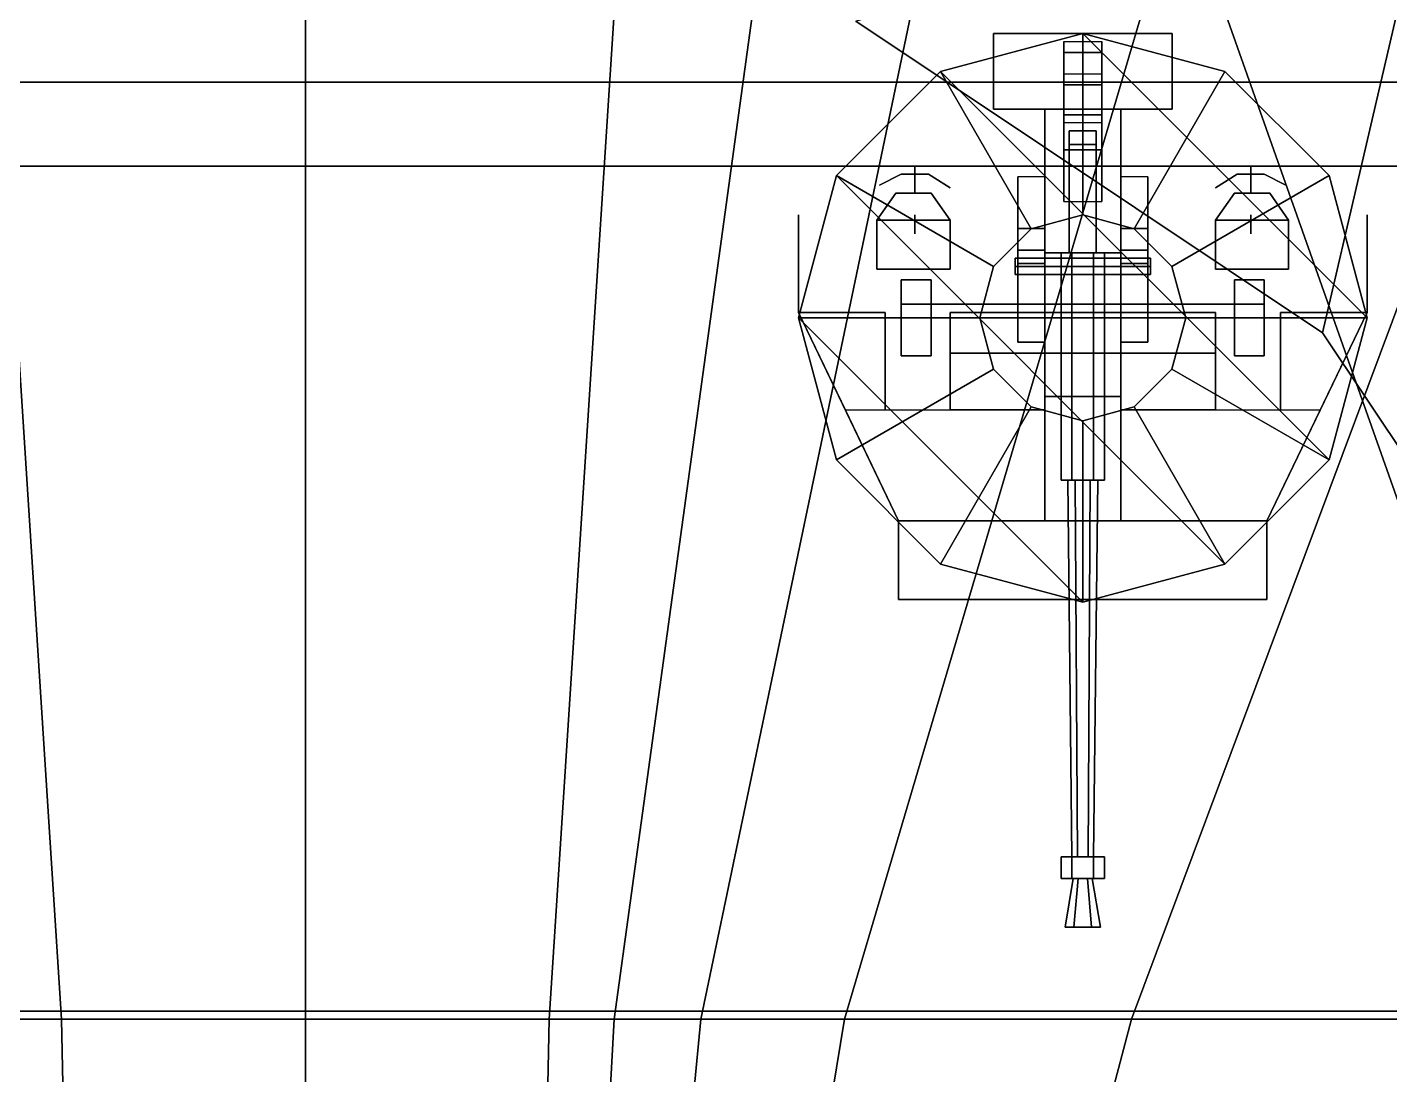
# Model space of a CAD drawing. Header units: millimetres. Extents: x -15 to 15, y -108 to 101.
# Drawn here: x -1.03 to 4, y -44.87 to -41.01 of the extents above; entities that cross this region are included whole.
import ezdxf

# ---------------------------------------------------------------- set-up
doc = ezdxf.new("R2010")
doc.units = ezdxf.units.MM
for name, color, linetype in [('citadelle', 3, 'Continuous'), ('gun', 1, 'Continuous'), ('sleeve', 5, 'Continuous'), ('superstructure', 4, 'Continuous'), ('turret', 2, 'Continuous')]:
    doc.layers.add(name, color=color, linetype=linetype)

msp = doc.modelspace()

# ---------------------------------------------------------------- linework, layer by layer
for points in [[(-1.96, -38.78, -9.34), (-1.28, -38.78, -9.44), (-0.9, -44.67, -9.44), (-1.14, -44.67, -9.34)], [(-1.28, -38.78, -9.44), (0, -38.78, -9.55), (0, -44.67, -9.55), (-0.9, -44.67, -9.44)], [(0.9, -44.67, -9.44), (0, -44.67, -9.55), (0, -38.78, -9.55), (1.28, -38.78, -9.44)], [(1.14, -44.67, -9.34), (0.9, -44.67, -9.44), (1.28, -38.78, -9.44), (1.95, -38.78, -9.34)], [(1.46, -44.67, -9.21), (1.14, -44.67, -9.34), (1.95, -38.78, -9.34), (2.69, -38.78, -9.21)], [(1.99, -44.67, -9), (1.46, -44.67, -9.21), (2.69, -38.78, -9.21), (3.73, -38.78, -9)], [(3.05, -44.67, -8.63), (1.99, -44.67, -9), (3.73, -38.78, -9), (5.25, -38.78, -8.63)], [(4.38, -44.67, -8.17), (3.05, -44.67, -8.63), (5.25, -38.78, -8.63), (6.61, -38.78, -8.17)], [(-1.99, -44.67, -9), (-1.46, -44.67, -9.21), (-0.9, -50.51, -9.04), (-1.03, -50.51, -8.83)], [(-1.46, -44.67, -9.21), (-1.14, -44.67, -9.34), (-0.82, -50.51, -9.26), (-0.9, -50.51, -9.04)], [(-1.14, -44.67, -9.34), (-0.9, -44.67, -9.44), (-0.78, -50.51, -9.44), (-0.82, -50.51, -9.26)], [(-0.9, -44.67, -9.44), (0, -44.67, -9.55), (0, -50.51, -9.55), (-0.78, -50.51, -9.44)], [(0.78, -50.51, -9.44), (0, -50.51, -9.55), (0, -44.67, -9.55), (0.9, -44.67, -9.44)], [(0.82, -50.51, -9.26), (0.78, -50.51, -9.44), (0.9, -44.67, -9.44), (1.14, -44.67, -9.34)], [(0.9, -50.51, -9.04), (0.82, -50.51, -9.26), (1.14, -44.67, -9.34), (1.46, -44.67, -9.21)], [(1.03, -50.51, -8.83), (0.9, -50.51, -9.04), (1.46, -44.67, -9.21), (1.99, -44.67, -9)], [(1.51, -50.51, -8.36), (1.03, -50.51, -8.83), (1.99, -44.67, -9), (3.05, -44.67, -8.63)], [(1.83, -50.51, -8.17), (1.51, -50.51, -8.36), (3.05, -44.67, -8.63), (4.38, -44.67, -8.17)], [(4.2, -50.51, -7.18), (1.83, -50.51, -8.17), (4.38, -44.67, -8.17), (5.83, -44.67, -7.56)]]:
    msp.add_3dface(points)
at = {"layer": 'citadelle'}
for points in [[(11.23, -40.04, 4.59), (-11.23, -40.04, 4.59), (-10.25, -41.21, 4.59), (10.25, -41.21, 4.59)], [(10.25, -41.21, 4.59), (-10.25, -41.21, 4.59), (-10.21, -41.52, 4.59), (10.21, -41.52, 4.59)], [(10.21, -41.52, 4.59), (-10.21, -41.52, 4.59), (-9.16, -47.56, 4.59), (9.16, -47.56, 4.59)]]:
    msp.add_3dface(points, dxfattribs=at)
at = {"layer": 'gun'}
for points in [[(2.83, -44.07, 9.82), (2.85, -44.07, 9.8546), (2.8425, -42.68, 9.8676), (2.815, -42.68, 9.82)], [(2.85, -44.07, 9.7854), (2.83, -44.07, 9.82), (2.815, -42.68, 9.82), (2.8425, -42.68, 9.7724)], [(2.85, -44.07, 9.8546), (2.89, -44.07, 9.8546), (2.8975, -42.68, 9.8676), (2.8425, -42.68, 9.8676)], [(2.89, -44.07, 9.7854), (2.85, -44.07, 9.7854), (2.8425, -42.68, 9.7724), (2.8975, -42.68, 9.7724)], [(2.89, -44.07, 9.8546), (2.91, -44.07, 9.82), (2.925, -42.68, 9.82), (2.8975, -42.68, 9.8676)], [(2.91, -44.07, 9.82), (2.89, -44.07, 9.7854), (2.8975, -42.68, 9.7724), (2.925, -42.68, 9.82)], [(2.91, -44.07, 9.7507), (2.83, -44.07, 9.7507), (2.79, -44.07, 9.82), (2.95, -44.07, 9.82)], [(2.95, -44.07, 9.82), (2.79, -44.07, 9.82), (2.83, -44.07, 9.8893), (2.91, -44.07, 9.8893)], [(2.79, -44.07, 9.82), (2.83, -44.07, 9.7507), (2.83, -44.15, 9.7507), (2.79, -44.15, 9.82)], [(2.83, -44.07, 9.8893), (2.79, -44.07, 9.82), (2.79, -44.15, 9.82), (2.83, -44.15, 9.8893)], [(2.83, -44.07, 9.7507), (2.91, -44.07, 9.7507), (2.91, -44.15, 9.7507), (2.83, -44.15, 9.7507)], [(2.91, -44.07, 9.8893), (2.83, -44.07, 9.8893), (2.83, -44.15, 9.8893), (2.91, -44.15, 9.8893)], [(2.91, -44.07, 9.7507), (2.95, -44.07, 9.82), (2.95, -44.15, 9.82), (2.91, -44.15, 9.7507)], [(2.95, -44.07, 9.82), (2.91, -44.07, 9.8893), (2.91, -44.15, 9.8893), (2.95, -44.15, 9.82)], [(2.95, -44.15, 9.82), (2.79, -44.15, 9.82), (2.83, -44.15, 9.7507), (2.91, -44.15, 9.7507)], [(2.91, -44.15, 9.8893), (2.83, -44.15, 9.8893), (2.79, -44.15, 9.82), (2.95, -44.15, 9.82)], [(2.835, -44.15, 9.82), (2.8525, -44.15, 9.7897), (2.8375, -44.33, 9.7637), (2.805, -44.33, 9.82)], [(2.8525, -44.15, 9.8503), (2.835, -44.15, 9.82), (2.805, -44.33, 9.82), (2.8375, -44.33, 9.8763)], [(2.8525, -44.15, 9.7897), (2.8875, -44.15, 9.7897), (2.9025, -44.33, 9.7637), (2.8375, -44.33, 9.7637)], [(2.8875, -44.15, 9.8503), (2.8525, -44.15, 9.8503), (2.8375, -44.33, 9.8763), (2.9025, -44.33, 9.8763)], [(2.8875, -44.15, 9.7897), (2.905, -44.15, 9.82), (2.935, -44.33, 9.82), (2.9025, -44.33, 9.7637)], [(2.905, -44.15, 9.82), (2.8875, -44.15, 9.8503), (2.9025, -44.33, 9.8763), (2.935, -44.33, 9.82)], [(2.935, -44.33, 9.82), (2.805, -44.33, 9.82), (2.8375, -44.33, 9.7637), (2.9025, -44.33, 9.7637)], [(2.9025, -44.33, 9.8763), (2.8375, -44.33, 9.8763), (2.805, -44.33, 9.82), (2.935, -44.33, 9.82)]]:
    msp.add_3dface(points, dxfattribs=at)
at = {"layer": 'sleeve'}
for points in [[(2.54, -41.03, 9.57), (2.54, -41.31, 9.57), (2.54, -41.31, 9.93), (2.54, -41.03, 9.93)], [(3.2, -41.03, 9.93), (3.2, -41.03, 9.57), (2.54, -41.03, 9.57), (2.54, -41.03, 9.93)], [(3.2, -41.03, 9.57), (3.2, -41.31, 9.57), (2.54, -41.31, 9.57), (2.54, -41.03, 9.57)], [(2.54, -41.03, 9.93), (2.54, -41.31, 9.93), (3.2, -41.31, 9.93), (3.2, -41.03, 9.93)], [(3.2, -41.31, 9.93), (3.2, -41.31, 9.57), (3.2, -41.03, 9.57), (3.2, -41.03, 9.93)], [(2.94, -41.06, 9.57), (2.94, -41.1, 9.36), (2.8, -41.1, 9.36), (2.8, -41.06, 9.57)], [(2.8, -41.1, 9.36), (2.8, -41.21, 9.41), (2.8, -41.18, 9.57), (2.8, -41.06, 9.57)], [(2.94, -41.18, 9.57), (2.94, -41.21, 9.41), (2.94, -41.1, 9.36), (2.94, -41.06, 9.57)], [(2.94, -41.1, 9.36), (2.94, -41.22, 9.15), (2.8, -41.22, 9.15), (2.8, -41.1, 9.36)], [(2.8, -41.22, 9.15), (2.8, -41.33, 9.2), (2.8, -41.21, 9.41), (2.8, -41.1, 9.36)], [(2.94, -41.21, 9.41), (2.94, -41.33, 9.2), (2.94, -41.22, 9.15), (2.94, -41.1, 9.36)], [(2.8, -41.18, 9.57), (2.8, -41.21, 9.41), (2.94, -41.21, 9.41), (2.94, -41.18, 9.57)], [(2.8, -41.21, 9.41), (2.8, -41.33, 9.2), (2.94, -41.33, 9.2), (2.94, -41.21, 9.41)], [(2.94, -41.22, 9.15), (2.94, -41.33, 9.03), (2.8, -41.33, 9.03), (2.8, -41.22, 9.15)], [(2.8, -41.33, 9.03), (2.8, -41.46, 9.08), (2.8, -41.33, 9.2), (2.8, -41.22, 9.15)], [(2.94, -41.33, 9.2), (2.94, -41.46, 9.08), (2.94, -41.33, 9.03), (2.94, -41.22, 9.15)], [(2.54, -41.31, 9.93), (2.54, -41.31, 9.57), (3.2, -41.31, 9.57), (3.2, -41.31, 9.93)], [(2.73, -41.31, 9.62), (2.73, -41.84, 9.62), (2.73, -41.84, 9.89), (2.73, -41.31, 9.89)], [(3.01, -41.31, 9.62), (3.01, -41.84, 9.62), (2.73, -41.84, 9.62), (2.73, -41.31, 9.62)], [(2.73, -41.31, 9.89), (2.73, -41.84, 9.89), (3.01, -41.84, 9.89), (3.01, -41.31, 9.89)], [(2.94, -41.33, 9.03), (2.94, -41.36, 9), (2.8, -41.36, 9), (2.8, -41.33, 9.03)], [(2.8, -41.47, 8.93), (2.8, -41.65, 8.98), (2.8, -41.46, 9.08), (2.8, -41.33, 9.03)], [(2.8, -41.33, 9.2), (2.8, -41.46, 9.08), (2.94, -41.46, 9.08), (2.94, -41.33, 9.2)], [(2.94, -41.46, 9.08), (2.94, -41.65, 8.98), (2.94, -41.47, 8.93), (2.94, -41.33, 9.03)], [(3.01, -41.84, 9.89), (3.01, -41.84, 9.62), (3.01, -41.31, 9.62), (3.01, -41.31, 9.89)], [(2.92, -41.39, 9.98), (2.92, -41.39, 9.89), (2.82, -41.39, 9.89), (2.82, -41.39, 9.98)], [(2.82, -41.39, 9.98), (2.82, -41.44, 10.11), (2.92, -41.44, 10.11), (2.92, -41.39, 9.98)], [(2.82, -41.39, 9.89), (2.82, -41.44, 9.89), (2.82, -41.44, 10.11), (2.82, -41.39, 9.98)], [(2.92, -41.44, 10.11), (2.92, -41.44, 9.89), (2.92, -41.39, 9.89), (2.92, -41.39, 9.98)], [(2.82, -41.44, 10.11), (2.82, -41.84, 9.95), (2.92, -41.84, 9.95), (2.92, -41.44, 10.11)], [(2.82, -41.44, 9.89), (2.82, -41.84, 9.89), (2.82, -41.84, 9.95), (2.82, -41.44, 10.11)], [(2.92, -41.84, 9.95), (2.92, -41.84, 9.89), (2.92, -41.44, 9.89), (2.92, -41.44, 10.11)], [(2.8, -41.46, 9.08), (2.8, -41.65, 8.98), (2.94, -41.65, 8.98), (2.94, -41.46, 9.08)], [(2.73, -41.84, 9.62), (2.73, -42.37, 9.62), (2.73, -42.37, 9.75), (2.73, -41.84, 9.75)], [(2.73, -41.84, 9.89), (2.73, -41.84, 9.62), (3.01, -41.84, 9.62), (3.01, -41.84, 9.89)], [(3.01, -41.84, 9.62), (3.01, -42.37, 9.62), (2.73, -42.37, 9.62), (2.73, -41.84, 9.62)], [(2.73, -41.84, 9.75), (2.73, -42.37, 9.75), (3.01, -42.37, 9.75), (3.01, -41.84, 9.75)], [(2.79, -41.84, 9.82), (2.83, -41.84, 9.7507), (2.83, -42.68, 9.7507), (2.79, -42.68, 9.82)], [(2.83, -41.84, 9.8893), (2.79, -41.84, 9.82), (2.79, -42.68, 9.82), (2.83, -42.68, 9.8893)], [(2.82, -41.84, 9.95), (2.82, -41.84, 9.89), (2.92, -41.84, 9.89), (2.92, -41.84, 9.95)], [(2.83, -41.84, 9.7507), (2.91, -41.84, 9.7507), (2.91, -42.68, 9.7507), (2.83, -42.68, 9.7507)], [(2.91, -41.84, 9.8893), (2.83, -41.84, 9.8893), (2.83, -42.68, 9.8893), (2.91, -42.68, 9.8893)], [(2.91, -41.84, 9.7507), (2.95, -41.84, 9.82), (2.95, -42.68, 9.82), (2.91, -42.68, 9.7507)], [(2.95, -41.84, 9.82), (2.91, -41.84, 9.8893), (2.91, -42.68, 9.8893), (2.95, -42.68, 9.82)], [(3.01, -42.37, 9.75), (3.01, -42.37, 9.62), (3.01, -41.84, 9.62), (3.01, -41.84, 9.75)], [(2.62, -41.92, 9.75), (2.62, -41.89, 9.78), (2.62, -41.86, 9.75), (2.62, -41.89, 9.72)], [(3.12, -41.86, 9.75), (3.12, -41.89, 9.72), (2.62, -41.89, 9.72), (2.62, -41.86, 9.75)], [(3.12, -41.89, 9.78), (3.12, -41.86, 9.75), (2.62, -41.86, 9.75), (2.62, -41.89, 9.78)], [(3.12, -41.89, 9.72), (3.12, -41.92, 9.75), (2.62, -41.92, 9.75), (2.62, -41.89, 9.72)], [(3.12, -41.92, 9.75), (3.12, -41.89, 9.78), (2.62, -41.89, 9.78), (2.62, -41.92, 9.75)], [(3.12, -41.89, 9.72), (3.12, -41.86, 9.75), (3.12, -41.89, 9.78), (3.12, -41.92, 9.75)], [(2.31, -41.94, 10.04), (2.31, -41.94, 9.91), (2.2, -41.94, 9.91), (2.2, -41.94, 10.04)], [(2.2, -41.94, 10.04), (2.2, -41.94, 9.91), (2.2, -42.22, 9.91), (2.2, -42.22, 10.04)], [(2.2, -41.94, 9.91), (2.31, -41.94, 9.91), (2.31, -42.22, 9.91), (2.2, -42.22, 9.91)], [(2.2, -42.22, 10.04), (2.31, -42.22, 10.04), (2.31, -41.94, 10.04), (2.2, -41.94, 10.04)], [(2.31, -42.22, 10.04), (2.31, -42.22, 9.91), (2.31, -41.94, 9.91), (2.31, -41.94, 10.04)], [(3.43, -41.94, 9.91), (3.54, -41.94, 9.91), (3.54, -42.22, 9.91), (3.43, -42.22, 9.91)], [(3.43, -41.94, 10.04), (3.43, -41.94, 9.91), (3.43, -42.22, 9.91), (3.43, -42.22, 10.04)], [(3.43, -42.22, 10.04), (3.54, -42.22, 10.04), (3.54, -41.94, 10.04), (3.43, -41.94, 10.04)], [(3.54, -41.94, 10.04), (3.54, -41.94, 9.91), (3.43, -41.94, 9.91), (3.43, -41.94, 10.04)], [(3.54, -42.22, 10.04), (3.54, -42.22, 9.91), (3.54, -41.94, 9.91), (3.54, -41.94, 10.04)], [(2.2, -42.03, 9.91), (2.2, -42.03, 9.86), (2.2, -42.08, 9.86), (2.2, -42.08, 9.91)], [(2.2, -42.03, 9.86), (3.54, -42.03, 9.86), (3.54, -42.08, 9.86), (2.2, -42.08, 9.86)], [(3.54, -42.03, 9.91), (3.54, -42.03, 9.86), (2.2, -42.03, 9.86), (2.2, -42.03, 9.91)], [(2.31, -42.08, 9.91), (3.43, -42.08, 9.91), (3.43, -42.03, 9.91), (2.31, -42.03, 9.91)], [(3.54, -42.08, 9.91), (3.54, -42.08, 9.86), (3.54, -42.03, 9.86), (3.54, -42.03, 9.91)], [(2.2, -42.08, 9.86), (3.54, -42.08, 9.86), (3.54, -42.08, 9.91), (2.2, -42.08, 9.91)], [(2.2, -42.22, 9.91), (2.31, -42.22, 9.91), (2.31, -42.22, 10.04), (2.2, -42.22, 10.04)], [(3.43, -42.22, 9.91), (3.54, -42.22, 9.91), (3.54, -42.22, 10.04), (3.43, -42.22, 10.04)], [(2.73, -42.37, 9.75), (2.73, -42.37, 9.62), (3.01, -42.37, 9.62), (3.01, -42.37, 9.75)], [(2.95, -42.68, 9.82), (2.79, -42.68, 9.82), (2.83, -42.68, 9.7507), (2.91, -42.68, 9.7507)], [(2.91, -42.68, 9.8893), (2.83, -42.68, 9.8893), (2.79, -42.68, 9.82), (2.95, -42.68, 9.82)]]:
    msp.add_3dface(points, dxfattribs=at)
at = {"layer": 'superstructure'}
for points in [[(3.7547, -42.1353, 4.59), (2.032, -40.9842, 4.59), (2.032, -40.9842, 5.45), (3.7547, -42.1353, 5.45)], [(4.9058, -43.858, 4.59), (3.7547, -42.1353, 4.59), (3.7547, -42.1353, 5.45), (4.9058, -43.858, 5.45)]]:
    msp.add_3dface(points, dxfattribs=at)
at = {"layer": 'turret'}
for points in [[(4.7, -44.64, 8.38), (3.13, -40.2, 8.81), (-3.13, -40.2, 8.81), (-4.7, -44.64, 8.38)], [(5.46, -44.67, 5.45), (4.18, -40.31, 5.45), (3.13, -40.2, 8.81), (4.7, -44.64, 8.38)], [(2.032, -40.9842, 5.45), (4.18, -40.31, 5.45), (3.7547, -42.1353, 5.45)], [(3.7547, -42.1353, 5.45), (4.18, -40.31, 5.45), (4.9058, -43.858, 5.45)], [(2.345, -41.1707, 8.9), (2.87, -41.03, 8.9), (2.87, -41.7, 8.77), (2.68, -41.7509, 8.77)], [(2.87, -41.03, 8.9), (2.345, -41.1707, 8.9), (2.345, -41.1707, 9), (2.87, -41.03, 9)], [(2.345, -41.1707, 9), (3.7793, -42.605, 9), (3.92, -42.08, 9), (2.87, -41.03, 9)], [(2.87, -41.03, 9), (3.92, -42.08, 9), (3.7793, -41.555, 9), (3.395, -41.1707, 9)], [(2.87, -41.03, 8.9), (3.395, -41.1707, 8.9), (3.06, -41.7509, 8.77), (2.87, -41.7, 8.77)], [(3.395, -41.1707, 8.9), (2.87, -41.03, 8.9), (2.87, -41.03, 9), (3.395, -41.1707, 9)], [(1.9607, -41.555, 8.9), (2.345, -41.1707, 8.9), (2.68, -41.7509, 8.77), (2.5409, -41.89, 8.77)], [(2.345, -41.1707, 8.9), (1.9607, -41.555, 8.9), (1.9607, -41.555, 9), (2.345, -41.1707, 9)], [(1.9607, -41.555, 9), (3.395, -42.9893, 9), (3.7793, -42.605, 9), (2.345, -41.1707, 9)], [(3.395, -41.1707, 8.9), (3.7793, -41.555, 8.9), (3.1991, -41.89, 8.77), (3.06, -41.7509, 8.77)], [(3.7793, -41.555, 8.9), (3.395, -41.1707, 8.9), (3.395, -41.1707, 9), (3.7793, -41.555, 9)], [(2.2, -41.55, 9.58), (2.2, -41.55, 9.46), (2.12, -41.59, 9.46), (2.12, -41.59, 9.58)], [(2.12, -41.59, 9.58), (2.12, -41.59, 9.46), (2.2, -41.55, 9.46), (2.2, -41.55, 9.58)], [(2.3, -41.55, 9.58), (2.3, -41.55, 9.46), (2.2, -41.55, 9.46), (2.2, -41.55, 9.58)], [(2.2, -41.55, 9.58), (2.2, -41.55, 9.46), (2.3, -41.55, 9.46), (2.3, -41.55, 9.58)], [(2.25, -41.52, 9.46), (2.25, -41.58, 9.32), (2.25, -41.62, 9.32), (2.25, -41.55, 9.46)], [(2.25, -41.55, 9.46), (2.25, -41.62, 9.32), (2.25, -41.58, 9.32), (2.25, -41.52, 9.46)], [(2.38, -41.6, 9.58), (2.38, -41.6, 9.46), (2.3, -41.55, 9.46), (2.3, -41.55, 9.58)], [(2.3, -41.55, 9.58), (2.3, -41.55, 9.46), (2.38, -41.6, 9.46), (2.38, -41.6, 9.58)], [(3.36, -41.6, 9.58), (3.36, -41.6, 9.46), (3.44, -41.55, 9.46), (3.44, -41.55, 9.58)], [(3.44, -41.55, 9.58), (3.44, -41.55, 9.46), (3.36, -41.6, 9.46), (3.36, -41.6, 9.58)], [(3.54, -41.55, 9.58), (3.54, -41.55, 9.46), (3.44, -41.55, 9.46), (3.44, -41.55, 9.58)], [(3.44, -41.55, 9.58), (3.44, -41.55, 9.46), (3.54, -41.55, 9.46), (3.54, -41.55, 9.58)], [(3.49, -41.52, 9.46), (3.49, -41.58, 9.32), (3.49, -41.62, 9.32), (3.49, -41.55, 9.46)], [(3.49, -41.55, 9.46), (3.49, -41.62, 9.32), (3.49, -41.58, 9.32), (3.49, -41.52, 9.46)], [(3.62, -41.59, 9.58), (3.62, -41.59, 9.46), (3.54, -41.55, 9.46), (3.54, -41.55, 9.58)], [(3.54, -41.55, 9.58), (3.54, -41.55, 9.46), (3.62, -41.59, 9.46), (3.62, -41.59, 9.58)], [(1.82, -42.08, 9), (2.87, -43.13, 9), (3.395, -42.9893, 9), (1.9607, -41.555, 9)], [(1.82, -42.08, 8.9), (1.9607, -41.555, 8.9), (2.5409, -41.89, 8.77), (2.49, -42.08, 8.77)], [(1.9607, -41.555, 8.9), (1.82, -42.08, 8.9), (1.82, -42.08, 9), (1.9607, -41.555, 9)], [(2.63, -41.56, 9), (2.63, -42.17, 9), (2.63, -42.17, 9.66), (2.63, -41.83, 9.6)], [(2.63, -41.83, 9.6), (2.73, -41.83, 9.6), (2.73, -41.56, 9), (2.63, -41.56, 9)], [(2.73, -41.83, 9.6), (2.73, -42.17, 9.66), (2.73, -42.17, 9), (2.73, -41.56, 9)], [(3.01, -41.56, 9), (3.01, -42.17, 9), (3.01, -42.17, 9.66), (3.01, -41.83, 9.6)], [(3.01, -41.83, 9.6), (3.11, -41.83, 9.6), (3.11, -41.56, 9), (3.01, -41.56, 9)], [(3.11, -41.83, 9.6), (3.11, -42.17, 9.66), (3.11, -42.17, 9), (3.11, -41.56, 9)], [(3.7793, -41.555, 8.9), (3.92, -42.08, 8.9), (3.25, -42.08, 8.77), (3.1991, -41.89, 8.77)], [(3.92, -42.08, 8.9), (3.7793, -41.555, 8.9), (3.7793, -41.555, 9), (3.92, -42.08, 9)], [(2.31, -41.62, 9.32), (2.38, -41.72, 9.32), (2.11, -41.72, 9.32), (2.18, -41.62, 9.32)], [(2.18, -41.62, 9.32), (2.11, -41.72, 9.32), (2.38, -41.72, 9.32), (2.31, -41.62, 9.32)], [(3.43, -41.62, 9.32), (3.36, -41.72, 9.32), (3.63, -41.72, 9.32), (3.56, -41.62, 9.32)], [(3.56, -41.62, 9.32), (3.63, -41.72, 9.32), (3.36, -41.72, 9.32), (3.43, -41.62, 9.32)], [(1.82, -41.7, 10.15), (1.82, -41.7, 9), (1.82, -41.84, 9), (1.82, -41.84, 10.31)], [(1.82, -41.84, 10.31), (1.82, -41.84, 9), (1.82, -41.7, 9), (1.82, -41.7, 10.15)], [(2.25, -41.7, 9.32), (2.25, -41.7, 9), (2.25, -41.77, 9), (2.25, -41.77, 9.32)], [(2.25, -41.77, 9.32), (2.25, -41.77, 9), (2.25, -41.7, 9), (2.25, -41.7, 9.32)], [(2.87, -41.7, 8.66), (2.68, -41.7509, 8.65), (2.68, -41.7509, 8.77), (2.87, -41.7, 8.77)], [(3.06, -41.7509, 8.65), (2.87, -41.7, 8.66), (2.87, -41.7, 8.77), (3.06, -41.7509, 8.77)], [(3.49, -41.7, 9.32), (3.49, -41.7, 9), (3.49, -41.77, 9), (3.49, -41.77, 9.32)], [(3.49, -41.77, 9.32), (3.49, -41.77, 9), (3.49, -41.7, 9), (3.49, -41.7, 9.32)], [(3.92, -41.84, 10.31), (3.92, -41.84, 9), (3.92, -41.7, 9), (3.92, -41.7, 10.15)], [(3.92, -41.7, 10.15), (3.92, -41.7, 9), (3.92, -41.84, 9), (3.92, -41.84, 10.31)], [(2.38, -41.72, 9.32), (2.38, -41.9, 9.32), (2.11, -41.9, 9.32), (2.11, -41.72, 9.32)], [(2.11, -41.72, 9.32), (2.11, -41.9, 9.32), (2.38, -41.9, 9.32), (2.38, -41.72, 9.32)], [(2.68, -41.7509, 8.65), (2.5409, -41.89, 8.64), (2.5409, -41.89, 8.77), (2.68, -41.7509, 8.77)], [(2.63, -41.83, 9.6), (2.63, -42.17, 9.66), (2.63, -41.88, 10), (2.63, -41.75, 10.08)], [(2.63, -41.88, 10), (2.73, -41.88, 10), (2.73, -41.75, 10.08), (2.63, -41.75, 10.08)], [(2.63, -41.75, 10.08), (2.73, -41.75, 10.08), (2.73, -41.83, 9.6), (2.63, -41.83, 9.6)], [(2.73, -41.75, 10.08), (2.73, -41.88, 10), (2.73, -42.17, 9.66), (2.73, -41.83, 9.6)], [(3.01, -41.83, 9.6), (3.01, -42.17, 9.66), (3.01, -41.88, 10), (3.01, -41.75, 10.08)], [(3.01, -41.75, 10.08), (3.11, -41.75, 10.08), (3.11, -41.83, 9.6), (3.01, -41.83, 9.6)], [(3.01, -41.88, 10), (3.11, -41.88, 10), (3.11, -41.75, 10.08), (3.01, -41.75, 10.08)], [(3.1991, -41.89, 8.64), (3.06, -41.7509, 8.65), (3.06, -41.7509, 8.77), (3.1991, -41.89, 8.77)], [(3.11, -41.75, 10.08), (3.11, -41.88, 10), (3.11, -42.17, 9.66), (3.11, -41.83, 9.6)], [(3.36, -41.72, 9.32), (3.36, -41.9, 9.32), (3.63, -41.9, 9.32), (3.63, -41.72, 9.32)], [(3.63, -41.72, 9.32), (3.63, -41.9, 9.32), (3.36, -41.9, 9.32), (3.36, -41.72, 9.32)], [(1.82, -42.06, 10.31), (1.82, -42.06, 9), (1.82, -41.84, 9), (1.82, -41.84, 10.31)], [(1.82, -41.84, 10.31), (1.82, -41.84, 9), (1.82, -42.06, 9), (1.82, -42.06, 10.31)], [(3.92, -42.06, 10.31), (3.92, -42.06, 9), (3.92, -41.84, 9), (3.92, -41.84, 10.31)], [(3.92, -41.84, 10.31), (3.92, -41.84, 9), (3.92, -42.06, 9), (3.92, -42.06, 10.31)], [(2.5409, -41.89, 8.64), (2.49, -42.08, 8.62), (2.49, -42.08, 8.77), (2.5409, -41.89, 8.77)], [(2.63, -42.17, 9.66), (2.73, -42.17, 9.66), (2.73, -41.88, 10), (2.63, -41.88, 10)], [(3.01, -42.17, 9.66), (3.11, -42.17, 9.66), (3.11, -41.88, 10), (3.01, -41.88, 10)], [(3.25, -42.08, 8.62), (3.1991, -41.89, 8.64), (3.1991, -41.89, 8.77), (3.25, -42.08, 8.77)], [(1.82, -42.06, 10.31), (1.82, -42.06, 9), (2.19, -42.83, 9), (2.19, -42.83, 9.42)], [(2.19, -42.83, 9.42), (2.19, -42.83, 9), (1.82, -42.06, 9), (1.82, -42.06, 10.31)], [(1.9937, -42.4215, 9.8921), (2.14, -42.42, 9.89), (2.14, -42.06, 10.31), (1.82, -42.06, 10.31)], [(1.82, -42.06, 10.31), (2.14, -42.06, 10.31), (2.14, -42.42, 9.89), (1.9937, -42.4215, 9.8921)], [(1.9607, -42.605, 9), (2.345, -42.9893, 9), (2.87, -43.13, 9), (1.82, -42.08, 9)], [(1.9607, -42.605, 8.9), (1.82, -42.08, 8.9), (2.49, -42.08, 8.77), (2.5409, -42.27, 8.77)], [(1.82, -42.08, 8.9), (1.9607, -42.605, 8.9), (1.9607, -42.605, 9), (1.82, -42.08, 9)], [(2.38, -42.06, 10.31), (3.36, -42.06, 10.31), (3.36, -42.21, 10.14), (2.38, -42.21, 10.14)], [(2.38, -42.21, 10.14), (3.36, -42.21, 10.14), (3.36, -42.06, 10.31), (2.38, -42.06, 10.31)], [(2.49, -42.08, 8.62), (2.5409, -42.27, 8.6), (2.5409, -42.27, 8.77), (2.49, -42.08, 8.77)], [(3.92, -42.08, 8.9), (3.7793, -42.605, 8.9), (3.1991, -42.27, 8.77), (3.25, -42.08, 8.77)], [(3.1991, -42.27, 8.6), (3.25, -42.08, 8.62), (3.25, -42.08, 8.77), (3.1991, -42.27, 8.77)], [(3.55, -42.83, 9.42), (3.55, -42.83, 9), (3.92, -42.06, 9), (3.92, -42.06, 10.31)], [(3.92, -42.06, 10.31), (3.92, -42.06, 9), (3.55, -42.83, 9), (3.55, -42.83, 9.42)], [(3.7463, -42.4215, 9.8921), (3.6, -42.42, 9.89), (3.6, -42.06, 10.31), (3.92, -42.06, 10.31)], [(3.92, -42.06, 10.31), (3.6, -42.06, 10.31), (3.6, -42.42, 9.89), (3.7463, -42.4215, 9.8921)], [(3.7793, -42.605, 8.9), (3.92, -42.08, 8.9), (3.92, -42.08, 9), (3.7793, -42.605, 9)], [(2.63, -42.17, 9), (2.73, -42.17, 9), (2.73, -42.17, 9.66), (2.63, -42.17, 9.66)], [(3.01, -42.17, 9), (3.11, -42.17, 9), (3.11, -42.17, 9.66), (3.01, -42.17, 9.66)], [(2.38, -42.21, 10.14), (2.73, -42.21, 10.14), (2.73, -42.42, 9.89), (2.38, -42.42, 9.89)], [(2.38, -42.42, 9.89), (2.73, -42.42, 9.89), (2.73, -42.21, 10.14), (2.38, -42.21, 10.14)], [(3.36, -42.42, 9.89), (3.01, -42.42, 9.89), (3.01, -42.21, 10.14), (3.36, -42.21, 10.14)], [(3.36, -42.21, 10.14), (3.01, -42.21, 10.14), (3.01, -42.42, 9.89), (3.36, -42.42, 9.89)], [(2.345, -42.9893, 8.9), (1.9607, -42.605, 8.9), (2.5409, -42.27, 8.77), (2.68, -42.4091, 8.77)], [(2.5409, -42.27, 8.6), (2.68, -42.4091, 8.58), (2.68, -42.4091, 8.77), (2.5409, -42.27, 8.77)], [(3.7793, -42.605, 8.9), (3.395, -42.9893, 8.9), (3.06, -42.4091, 8.77), (3.1991, -42.27, 8.77)], [(3.06, -42.4091, 8.58), (3.1991, -42.27, 8.6), (3.1991, -42.27, 8.77), (3.06, -42.4091, 8.77)], [(1.9937, -42.4215, 9.8921), (2.73, -42.42, 9.89), (2.73, -42.83, 9.42), (2.19, -42.83, 9.42)], [(2.19, -42.83, 9.42), (2.73, -42.83, 9.42), (2.73, -42.42, 9.89), (1.9937, -42.4215, 9.8921)], [(2.87, -43.13, 8.9), (2.345, -42.9893, 8.9), (2.68, -42.4091, 8.77), (2.87, -42.46, 8.77)], [(2.68, -42.4091, 8.58), (2.87, -42.46, 8.58), (2.87, -42.46, 8.77), (2.68, -42.4091, 8.77)], [(3.395, -42.9893, 8.9), (2.87, -43.13, 8.9), (2.87, -42.46, 8.77), (3.06, -42.4091, 8.77)], [(2.87, -42.46, 8.58), (3.06, -42.4091, 8.58), (3.06, -42.4091, 8.77), (2.87, -42.46, 8.77)], [(3.7463, -42.4215, 9.8921), (3.01, -42.42, 9.89), (3.01, -42.83, 9.42), (3.55, -42.83, 9.42)], [(3.55, -42.83, 9.42), (3.01, -42.83, 9.42), (3.01, -42.42, 9.89), (3.7463, -42.4215, 9.8921)], [(1.9607, -42.605, 8.9), (2.345, -42.9893, 8.9), (2.345, -42.9893, 9), (1.9607, -42.605, 9)], [(3.395, -42.9893, 8.9), (3.7793, -42.605, 8.9), (3.7793, -42.605, 9), (3.395, -42.9893, 9)], [(3.55, -42.83, 9), (3.55, -43.12, 9), (2.19, -43.12, 9), (2.19, -42.83, 9)], [(2.19, -42.83, 9), (2.19, -43.12, 9), (2.19, -43.12, 9.42), (2.19, -42.83, 9.42)], [(2.19, -42.83, 9.42), (2.19, -43.12, 9.42), (3.55, -43.12, 9.42), (3.55, -42.83, 9.42)], [(3.55, -43.12, 9.42), (3.55, -43.12, 9), (3.55, -42.83, 9), (3.55, -42.83, 9.42)], [(2.345, -42.9893, 8.9), (2.87, -43.13, 8.9), (2.87, -43.13, 9), (2.345, -42.9893, 9)], [(2.87, -43.13, 8.9), (3.395, -42.9893, 8.9), (3.395, -42.9893, 9), (2.87, -43.13, 9)], [(2.19, -43.12, 9.42), (2.19, -43.12, 9), (3.55, -43.12, 9), (3.55, -43.12, 9.42)], [(4.87, -45.68, 8.27), (4.7, -44.64, 8.38), (-4.7, -44.64, 8.38), (-4.87, -45.68, 8.27)]]:
    msp.add_3dface(points, dxfattribs=at)

doc.saveas('drawing.dxf')
